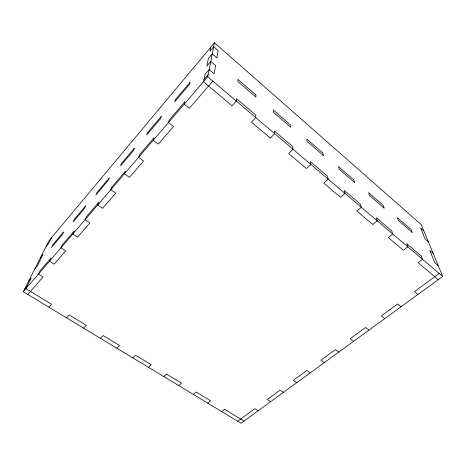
<?xml version="1.0" encoding="UTF-8"?>
<svg xmlns="http://www.w3.org/2000/svg" width="466" height="466" viewBox="0 0 466 466"><rect width="100%" height="100%" fill="white"/><g stroke="black" fill="none" stroke-linecap="round" stroke-linejoin="round"><path stroke-width="0.7" d="M23.3 291.722L207.72 76.785L214.5 42.761L421.217 224.618L442.7 276.437L241.062 423.239L23.3 291.722L49.186 240.491L214.5 42.761M210.813 47.171L209.962 51.184L213.713 46.711L218.21 50.648L216.946 57.871L212.298 53.829L208.424 58.419L206.787 66.137L210.783 61.43L215.589 65.584L214.144 73.826L209.158 69.562L205.034 74.391L203.479 81.725L232.039 105.805L236.326 101.093L236.507 98.71L255.799 115.143L255.787 117.624L251.471 122.191L270.332 138.099L274.678 133.672L274.526 131.092L292.718 146.58L293.015 149.254L288.646 153.541L306.442 168.546L310.828 164.393L310.385 161.626L327.563 176.253L328.14 179.095L323.736 183.126L340.547 197.304L344.968 193.396L344.263 190.477L360.509 204.312L361.331 207.3L356.904 211.092L372.812 224.513L377.25 220.826L376.318 217.773L391.702 230.88L392.751 233.99L388.3 237.573L403.381 250.289L407.832 246.811L406.69 243.636L421.287 256.073L422.528 259.294L418.072 262.673L438.238 279.682M51.604 237.596L48.54 243.683L46.099 246.596M40.589 257.5L43.076 254.547L37.321 265.999L34.787 268.981M28.665 281.103L31.245 278.08L25.915 288.67L51.58 304.251L48.913 307.187M24.937 288.483L27.541 285.442M203.957 79.476L208.162 74.572M27.884 294.489L43.053 276.99L38.416 274.107L39.977 270.921L51.015 258.036L49.501 261.181L54.184 264.158L65.683 250.894L60.964 247.825L62.415 244.732L74.193 230.979L72.807 234.019L77.572 237.182L89.868 223.004L85.062 219.742L86.379 216.754L98.984 202.034L97.744 204.958L102.59 208.331L115.766 193.134L110.879 189.65L112.038 186.796L125.558 171.01L124.486 173.789L129.414 177.389L143.569 161.067L138.6 157.339L139.573 154.648L154.112 137.674L153.244 140.272L158.254 144.134L173.498 126.548L168.447 122.552L169.205 120.053L184.88 101.751L184.251 104.139L189.336 108.281L212.857 81.148M66.475 317.795L69.178 314.934L86.367 325.361L83.624 328.157M100.382 338.275L103.155 335.555L119.558 345.51L116.756 348.166M132.758 357.83L135.589 355.243L151.258 364.756L148.404 367.278M163.706 376.522L166.583 374.058L181.577 383.157L178.676 385.563M193.32 394.411L196.238 392.063L210.591 400.772L207.655 403.067M221.688 411.536L224.641 409.299L244.038 421.072M237.683 421.2L254.791 408.659L258.193 410.767M439.193 273.455L414.402 291.634L417.903 294.489M270.688 401.669L267.28 399.502L280.118 390.089L283.544 392.314M296.76 382.685L293.324 380.407L306.913 370.441L310.362 372.783M324.371 362.589L320.911 360.183L335.322 349.611L338.794 352.086M353.653 341.269L350.176 338.724L365.484 327.499L368.973 330.114M384.77 318.61L381.281 315.919L397.574 303.972L401.075 306.739M207.72 76.785L442.7 276.437M438.226 265.643L434.79 262.702L429.78 250.469L433.135 253.364M428.318 241.755L425.044 238.901L420.559 227.956L423.763 230.763M255.892 94.924L255.886 97.068L237.829 81.434L237.986 79.389L255.892 94.924M190.029 82.319L189.481 84.381L174.703 101.844L175.356 99.683L190.029 82.319M161.195 116.448L160.444 118.702L146.674 134.977L147.518 132.635L161.195 116.448M134.295 148.281L133.363 150.704L120.502 165.908L121.515 163.415L134.295 148.281M109.149 178.053L108.065 180.61L96.025 194.84L97.178 192.225L109.149 178.053M85.581 205.949L84.363 208.622L73.069 221.973L74.344 219.247L85.581 205.949M63.452 232.138L62.118 234.916L51.505 247.463L52.885 244.644L63.452 232.138M290.528 127.061L273.443 112.271L273.315 110.034L290.271 124.742L290.528 127.061M323.352 155.475L307.158 141.46L306.774 139.06L322.845 152.999L323.352 155.475M354.486 182.427L339.12 169.129L338.508 166.583L353.764 179.818L354.486 182.427M384.06 208.034L369.456 195.394L368.641 192.72L383.145 205.308L384.06 208.034M412.189 232.388L398.296 220.366L397.294 217.581L411.099 229.557L412.189 232.388"/></g></svg>
